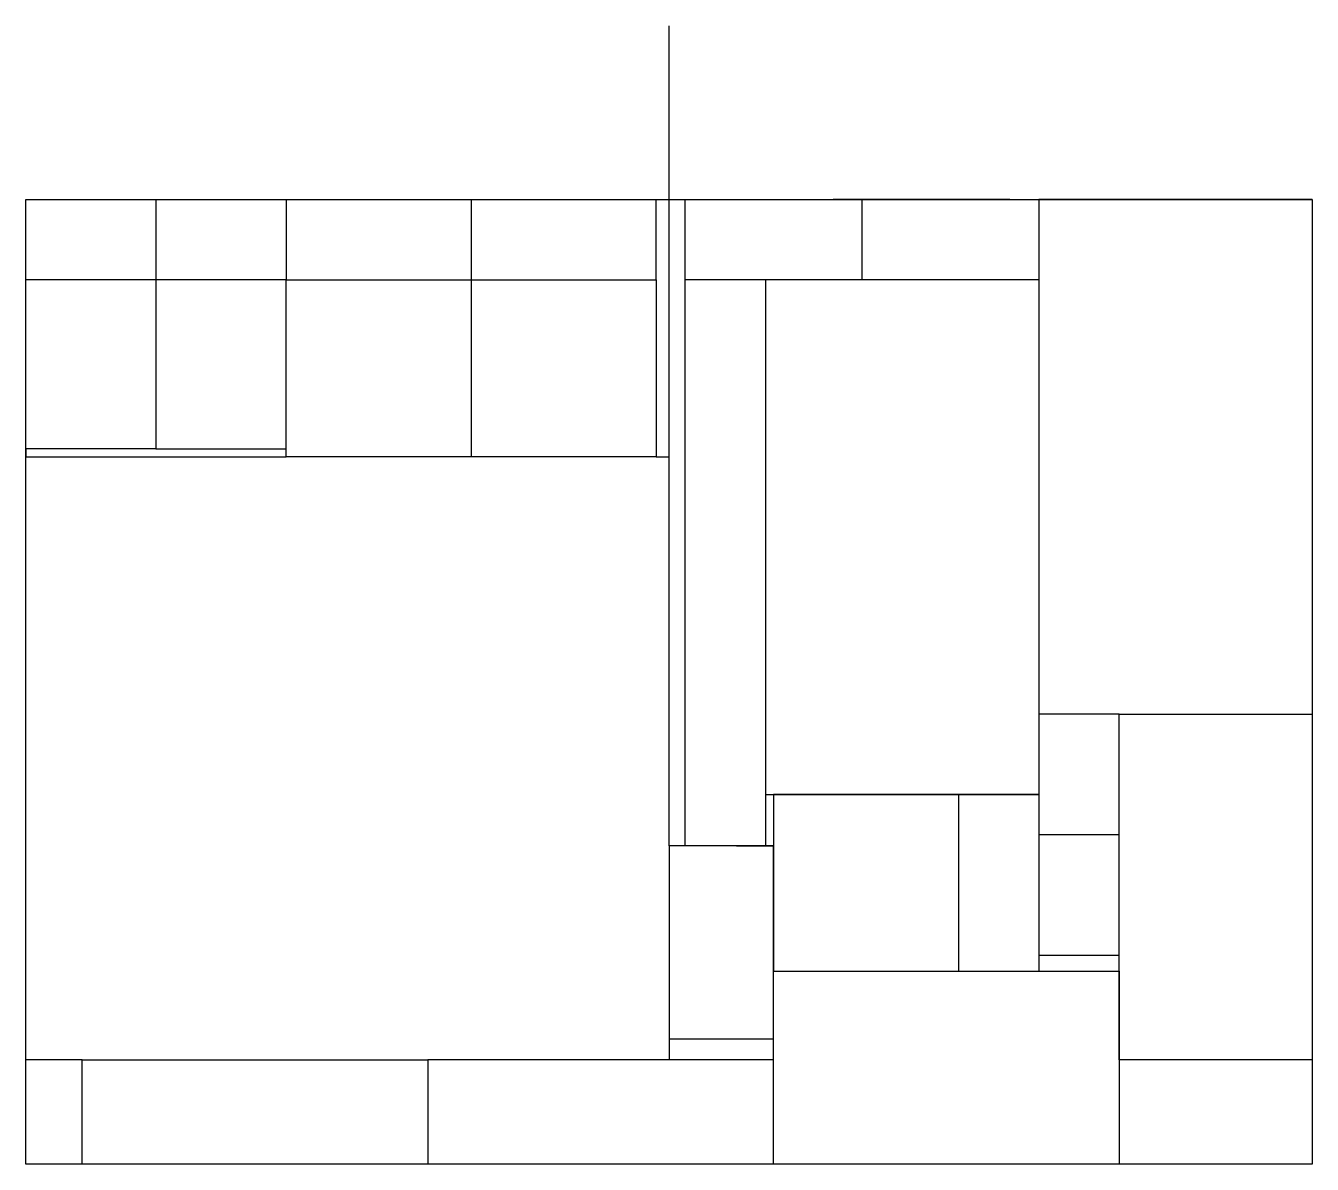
# Model space of a CAD drawing. Header units: millimetres. Extents: x 16525 to 17325, y 23668 to 24376.
import ezdxf

# ---------------------------------------------------------------- set-up
doc = ezdxf.new("R2010")
doc.units = ezdxf.units.MM
doc.header["$LTSCALE"] = 0.5

msp = doc.modelspace()

# ---------------------------------------------------------------- linework, layer by layer
for p, q in [((16925, 23866), (16925, 24376.06)), ((16525, 24268), (16606, 24268)), ((16525, 24218), (16525, 24268)), ((16525, 24268), (17325, 24268)), ((16525, 23668), (16525, 24268)), ((16606, 24268), (16606, 24218)), ((16606, 24268), (16687, 24268)), ((16687, 24268), (16687, 24218)), ((16687, 24268), (16802, 24268)), ((16802, 24268), (16802, 24108)), ((16917, 24218), (16917, 24268)), ((16935, 24218), (16935, 24268)), ((16935, 24268), (17045, 24268)), ((17137, 24268), (17027, 24268)), ((17045, 24268), (17045, 24218)), ((17137, 24268), (17307, 24268)), ((17325, 24268), (17155, 24268)), ((17155, 24268), (17155, 23948)), ((17325, 24268), (17325, 23668)), ((16606, 24218), (16525, 24218)), ((16687, 24218), (16606, 24218)), ((16606, 24218), (16606, 24113)), ((16687, 24108), (16687, 24218)), ((16687, 24218), (16917, 24218)), ((16917, 24218), (16917, 24108)), ((16917, 24218), (16917, 24137)), ((16935, 23866), (16935, 24218)), ((17045, 24218), (16935, 24218)), ((17155, 24218), (16985, 24218)), ((16985, 24218), (16985, 23898)), ((16606, 24113), (16525, 24113)), ((16525, 24113), (16525, 24108)), ((16606, 24113), (16687, 24113)), ((16525, 24108), (16687, 24108)), ((16917, 24108), (16687, 24108)), ((16917, 24108), (16925, 24108)), ((17205, 23948), (17155, 23948)), ((17155, 23948), (17155, 23798)), ((17155, 23948), (17155, 23873)), ((17205, 23733), (17205, 23948)), ((17205, 23948), (17325, 23948)), ((17325, 23948), (17325, 23733)), ((16985, 23898), (17155, 23898)), ((16985, 23898), (16985, 23866)), ((17105, 23898), (16990, 23898)), ((16990, 23898), (16990, 23788)), ((17155, 23898), (17105, 23898)), ((17105, 23898), (17105, 23788)), ((17137, 23898), (17155, 23898)), ((17155, 23873), (17205, 23873)), ((16990, 23866), (16925, 23866)), ((16925, 23866), (16925, 23746)), ((16985, 23866), (16935, 23866)), ((16967, 23866), (16990, 23866)), ((16990, 23746), (16990, 23866)), ((17155, 23798), (17205, 23798)), ((17155, 23798), (17155, 23788)), ((16990, 23788), (17105, 23788)), ((16990, 23668), (16990, 23788)), ((17105, 23788), (17205, 23788)), ((17205, 23788), (17205, 23668)), ((16925, 23746), (16990, 23746)), ((16925, 23746), (16925, 23733)), ((16560, 23733), (16525, 23733)), ((16560, 23668), (16560, 23733)), ((16560, 23733), (16775, 23733)), ((16990, 23733), (16775, 23733)), ((16775, 23733), (16775, 23668)), ((16990, 23668), (16990, 23733)), ((17325, 23733), (17205, 23733)), ((17325, 23668), (16525, 23668)), ((16775, 23668), (16560, 23668)), ((17205, 23668), (16990, 23668))]:
    msp.add_line(p, q)

doc.saveas('drawing.dxf')
